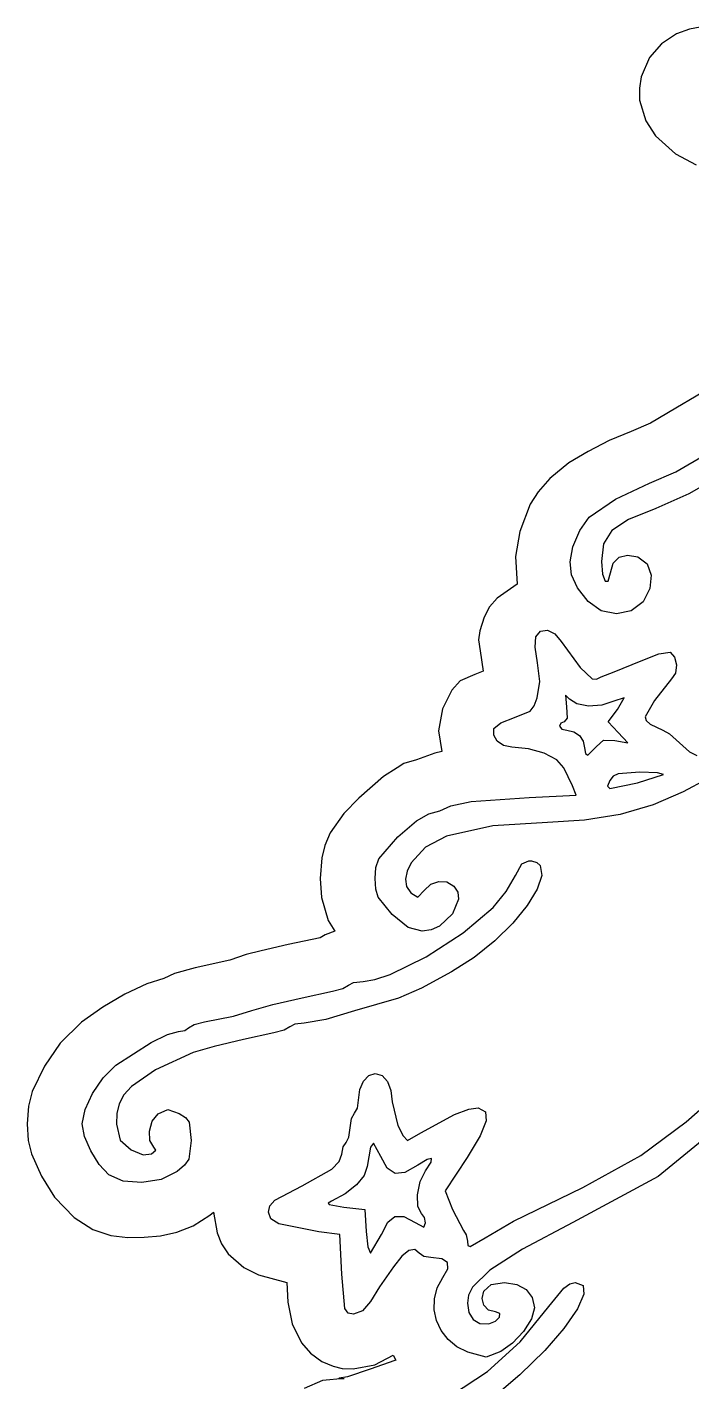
# Model space of a CAD drawing. Extents: x 4 to 144, y 3 to 202.
# Drawn here: x 17.3 to 62.1, y 104.2 to 195.6 of the extents above; entities that cross this region are included whole.
import ezdxf

# ---------------------------------------------------------------- set-up
doc = ezdxf.new("R2010")
doc.units = 0

msp = doc.modelspace()

# ---------------------------------------------------------------- linework, layer by layer
at = {"layer": 'Layer 1'}
for p, q in [((62.674365, 195.563958), (61.948608, 195.423449)), ((61.078045, 195.105347), (60.079483, 194.440676)), ((61.948608, 195.423449), (61.078045, 195.105347)), ((60.079483, 194.440676), (59.25242, 193.509028)), ((59.25242, 193.509028), (58.708483, 192.206241)), ((58.708483, 192.206241), (58.579614, 191.435658)), ((58.579614, 191.435658), (58.590962, 190.642708)), ((58.590962, 190.642708), (59.002529, 189.243912)), ((59.002529, 189.243912), (59.666934, 188.226181)), ((59.666934, 188.226181), (61.020613, 187.011814)), ((61.020613, 187.011814), (62.409781, 186.268264)), ((63.767976, 171.486875), (61.042767, 169.864097)), ((61.042767, 169.864097), (59.328284, 168.849921)), ((58.026517, 168.285417), (56.539519, 167.676806)), ((59.328284, 168.849921), (58.026517, 168.285417)), ((56.539519, 167.676806), (55.12492, 166.944861)), ((55.12492, 166.944861), (53.832026, 166.179067)), ((61.037439, 165.562355), (63.07124, 166.759653)), ((53.832026, 166.179067), (52.549642, 165.119236)), ((59.26124, 164.792917), (61.037439, 165.562355)), ((52.549642, 165.119236), (51.757075, 164.223797)), ((56.962737, 163.72552), (59.26124, 164.792917)), ((62.745646, 164.547465), (61.920769, 164.071997)), ((51.757075, 164.223797), (51.216162, 163.385381)), ((55.195476, 162.508681), (56.962737, 163.72552)), ((61.920769, 164.071997), (59.684573, 163.090764)), ((51.216162, 163.385381), (50.52117, 161.538542)), ((59.684573, 163.090764), (57.834991, 162.346747)), ((54.568046, 161.616027), (55.195476, 162.508681)), ((57.834991, 162.346747), (56.715624, 161.606819)), ((50.52117, 161.538542), (50.223402, 159.853834)), ((54.093045, 160.506667), (54.568046, 161.616027)), ((56.715624, 161.606819), (56.163509, 160.71369)), ((53.907556, 159.503302), (54.093045, 160.506667)), ((56.163509, 160.71369), (56.015684, 159.51007)), ((57.212636, 159.8023), (57.770573, 159.950983)), ((57.770573, 159.950983), (58.46749, 159.82757)), ((50.223402, 159.853834), (50.344781, 157.993125)), ((54.002611, 158.612059), (53.907556, 159.503302)), ((56.015684, 159.51007), (56.09124, 158.664164)), ((56.624226, 158.751597), (56.82131, 159.397259)), ((56.82131, 159.397259), (57.212636, 159.8023)), ((58.46749, 159.82757), (59.094196, 159.354944)), ((59.094196, 159.354944), (59.375328, 158.591814)), ((54.403057, 157.744284), (54.002611, 158.612059)), ((56.09124, 158.664164), (56.26788, 158.193246)), ((56.26788, 158.193246), (56.470556, 158.191123)), ((56.470556, 158.191123), (56.624226, 158.751597)), ((59.375328, 158.591814), (59.292941, 157.688089)), ((50.344781, 157.993125), (48.995703, 157.056262)), ((55.13374, 156.81132), (54.403057, 157.744284)), ((59.292941, 157.688089), (58.829087, 156.793681)), ((48.478011, 156.452841), (48.113462, 155.770625)), ((48.995703, 157.056262), (48.478011, 156.452841)), ((56.011886, 156.190924), (55.13374, 156.81132)), ((58.829087, 156.793681), (58.029721, 156.180924)), ((48.113462, 155.770625), (47.813179, 154.831965)), ((57.033934, 155.980398), (56.011886, 156.190924)), ((58.029721, 156.180924), (57.033934, 155.980398)), ((47.813179, 154.831965), (47.738538, 154.246258)), ((51.551687, 153.74314), (51.588323, 154.447708)), ((51.588323, 154.447708), (51.909288, 154.823445)), ((51.909288, 154.823445), (52.379864, 154.882001)), ((52.379864, 154.882001), (52.884618, 154.644036)), ((52.884618, 154.644036), (53.308115, 154.130208)), ((47.738538, 154.246258), (47.840059, 153.486389)), ((51.711795, 152.68382), (51.551687, 153.74314)), ((53.308115, 154.130208), (54.578115, 152.36632)), ((47.840059, 153.486389), (48.042906, 152.119375)), ((51.875207, 151.431163), (51.711795, 152.68382)), ((56.87117, 152.084097), (58.696795, 152.824931)), ((58.696795, 152.824931), (59.893145, 153.299644)), ((59.893145, 153.299644), (60.645892, 153.398195)), ((60.645892, 153.398195), (60.953055, 153.076527)), ((60.953055, 153.076527), (61.076497, 152.542381)), ((47.478462, 151.907708), (46.49977, 151.470789)), ((48.042906, 152.119375), (47.478462, 151.907708)), ((54.578115, 152.36632), (55.390684, 151.606013)), ((55.680691, 151.577208), (56.006865, 151.73132)), ((56.006865, 151.73132), (56.87117, 152.084097)), ((61.006686, 151.986349), (60.734087, 151.599028)), ((61.076497, 152.542381), (61.006686, 151.986349)), ((45.923761, 150.84624), (45.300059, 149.579375)), ((46.49977, 151.470789), (45.923761, 150.84624)), ((51.694156, 150.329028), (51.875207, 151.431163)), ((55.390684, 151.606013), (55.680691, 151.577208)), ((60.734087, 151.599028), (59.587559, 150.152639)), ((51.482595, 149.777093), (51.694156, 150.329028)), ((53.599156, 150.505417), (53.660892, 149.720486)), ((53.86374, 150.240833), (53.599156, 150.505417)), ((53.599156, 150.505417), (53.599156, 150.505417)), ((54.372023, 149.910477), (53.86374, 150.240833)), ((55.158266, 149.771132), (54.372023, 149.910477)), ((56.844712, 150.099722), (56.042488, 149.831359)), ((57.547505, 150.333712), (56.844712, 150.099722)), ((57.100476, 149.544097), (57.547505, 150.333712)), ((59.587559, 150.152639), (58.97864, 149.047233)), ((45.300059, 149.579375), (45.035753, 148.099952)), ((49.244873, 148.645829), (50.150753, 148.988472)), ((50.150753, 148.988472), (51.212744, 149.420801)), ((51.212744, 149.420801), (51.482595, 149.777093)), ((53.705407, 148.956554), (53.510962, 148.697431)), ((53.660892, 149.720486), (53.705407, 148.956554)), ((56.042488, 149.831359), (55.158266, 149.771132)), ((56.474295, 148.697431), (57.100476, 149.544097)), ((58.97864, 149.047233), (59.036067, 148.783511)), ((45.035753, 148.099952), (45.264781, 146.695417)), ((48.755457, 147.811501), (48.77492, 148.256458)), ((48.77492, 148.256458), (49.244873, 148.645829)), ((53.286388, 148.614529), (53.193462, 148.415208)), ((53.193462, 148.415208), (53.340041, 148.21589)), ((53.510962, 148.697431), (53.286388, 148.614529)), ((53.340041, 148.21589), (53.69617, 148.132986)), ((53.69617, 148.132986), (54.154428, 148.030858)), ((57.144573, 147.991875), (56.474295, 148.697431)), ((59.036067, 148.783511), (59.305337, 148.538681)), ((59.305337, 148.538681), (60.152003, 148.141806)), ((60.152003, 148.141806), (60.619455, 147.886838)), ((48.993026, 147.4087), (48.755457, 147.811501)), ((49.421404, 147.116688), (48.993026, 147.4087)), ((54.154428, 148.030858), (54.542837, 147.789028)), ((54.542837, 147.789028), (54.784666, 147.40062)), ((54.784666, 147.40062), (54.886795, 146.942361)), ((55.680545, 147.030556), (56.155269, 147.473163)), ((56.155269, 147.473163), (56.932906, 147.453889)), ((56.932906, 147.453889), (57.806031, 147.2775)), ((57.806031, 147.2775), (57.144573, 147.991875)), ((60.619455, 147.886838), (61.280892, 147.28632)), ((61.280892, 147.28632), (61.952839, 146.688362)), ((44.779712, 146.589583), (43.54499, 146.130972)), ((45.264781, 146.695417), (44.779712, 146.589583)), ((49.974365, 147.004097), (49.421404, 147.116688)), ((51.108806, 146.889059), (49.974365, 147.004097)), ((52.165871, 146.581205), (51.108806, 146.889059)), ((53.004717, 146.136429), (52.165871, 146.581205)), ((54.886795, 146.942361), (54.946763, 146.566837)), ((54.946763, 146.566837), (55.112854, 146.458062)), ((55.112854, 146.458062), (55.680545, 147.030556)), ((61.952839, 146.688362), (62.445059, 146.439653)), ((42.239712, 145.610625), (41.32249, 145.010903)), ((42.700582, 145.889068), (42.239712, 145.610625)), ((43.54499, 146.130972), (42.700582, 145.889068)), ((53.484503, 145.610625), (53.004717, 146.136429)), ((54.066587, 144.393542), (53.484503, 145.610625)), ((58.608601, 145.310764), (57.148135, 145.204878)), ((59.789249, 145.265793), (58.608601, 145.310764)), ((58.608601, 145.310764), (58.608601, 145.310764)), ((41.32249, 145.010903), (39.664434, 143.564514)), ((54.322351, 143.758542), (54.066587, 144.393542)), ((56.580128, 144.74632), (56.420459, 144.357242)), ((56.80052, 145.032892), (56.580128, 144.74632)), ((56.583958, 144.209265), (58.441031, 144.596389)), ((57.148135, 145.204878), (56.80052, 145.032892)), ((58.441031, 144.596389), (60.196101, 145.160833)), ((60.196101, 145.160833), (59.789249, 145.265793)), ((63.115337, 144.834514), (61.519017, 143.979028)), ((39.664434, 143.564514), (38.641669, 142.519055)), ((47.231589, 143.331003), (51.147351, 143.599792)), ((51.147351, 143.599792), (54.322351, 143.758542)), ((56.420459, 144.357242), (56.583958, 144.209265)), ((61.519017, 143.979028), (59.517615, 143.106286)), ((44.374017, 142.488542), (45.114851, 142.691389)), ((45.114851, 142.691389), (45.862377, 143.045121)), ((45.862377, 143.045121), (47.231589, 143.331003)), ((59.517615, 143.106286), (57.275288, 142.461199)), ((38.641669, 142.519055), (37.732976, 141.209722)), ((42.301448, 140.953958), (43.543571, 142.037599)), ((43.543571, 142.037599), (44.374017, 142.488542)), ((48.706987, 141.679493), (45.573462, 140.998056)), ((52.390892, 141.924097), (48.706987, 141.679493)), ((54.872794, 142.061294), (52.390892, 141.924097)), ((57.275288, 142.461199), (54.872794, 142.061294)), ((37.732976, 141.209722), (37.3791, 140.368737)), ((41.010204, 139.458308), (42.301448, 140.953958)), ((45.573462, 140.998056), (44.164738, 140.251757)), ((37.3791, 140.368737), (37.173191, 139.529016)), ((44.164738, 140.251757), (43.191596, 139.201261)), ((37.173191, 139.529016), (37.053878, 138.131736)), ((40.81595, 138.873874), (41.010204, 139.458308)), ((43.191596, 139.201261), (42.916313, 138.638026)), ((50.221309, 138.343403), (50.645499, 139.118355)), ((50.645499, 139.118355), (51.120892, 139.34)), ((51.120892, 139.34), (51.297281, 139.331181)), ((51.120892, 139.34), (51.120892, 139.34)), ((51.297281, 139.331181), (51.660695, 139.218077)), ((51.660695, 139.218077), (51.895246, 139.008253)), ((51.895246, 139.008253), (52.008252, 138.340854)), ((37.053878, 138.131736), (37.139046, 136.844711)), ((40.775684, 138.131736), (40.81595, 138.873874)), ((40.81323, 137.417609), (40.775684, 138.131736)), ((42.916313, 138.638026), (42.80746, 138.090047)), ((42.80746, 138.090047), (42.884214, 137.587759)), ((49.599006, 137.264949), (50.221309, 138.343403)), ((52.008252, 138.340854), (51.697285, 137.413801)), ((40.969881, 136.871155), (40.81323, 137.417609)), ((42.884214, 137.587759), (43.165753, 137.161597)), ((43.165753, 137.161597), (43.635731, 136.867468)), ((43.635731, 136.867468), (44.074156, 137.337986)), ((44.074156, 137.337986), (44.509202, 137.750354)), ((44.509202, 137.750354), (45.048797, 137.94465)), ((45.048797, 137.94465), (45.601574, 137.908375)), ((45.601574, 137.908375), (46.07617, 137.629028)), ((46.07617, 137.629028), (46.330566, 137.21964)), ((46.330566, 137.21964), (46.383329, 136.744164)), ((48.730823, 136.182639), (49.599006, 137.264949)), ((51.697285, 137.413801), (51.023334, 136.31191)), ((37.139046, 136.844711), (37.591865, 135.309514)), ((41.904573, 135.715208), (40.969881, 136.871155)), ((46.383329, 136.744164), (45.988772, 135.743727)), ((46.703803, 134.462348), (48.730823, 136.182639)), ((51.023334, 136.31191), (50.047385, 135.119997)), ((37.591865, 135.309514), (38.050476, 134.58632)), ((42.982632, 134.833525), (41.904573, 135.715208)), ((45.988772, 135.743727), (45.102133, 134.925263)), ((37.397837, 134.348195), (37.053878, 134.145347)), ((38.050476, 134.58632), (37.397837, 134.348195)), ((43.933045, 134.58632), (42.982632, 134.833525)), ((44.539793, 134.677254), (43.933045, 134.58632)), ((44.203924, 132.854081), (46.703803, 134.462348)), ((45.102133, 134.925263), (44.539793, 134.677254)), ((50.047385, 135.119997), (48.830425, 133.922879)), ((34.893115, 133.677917), (33.085128, 133.254583)), ((37.053878, 134.145347), (34.893115, 133.677917)), ((48.830425, 133.922879), (47.433441, 132.805372)), ((30.977284, 132.628403), (28.640131, 132.108056)), ((32.06338, 133.015636), (30.977284, 132.628403)), ((33.085128, 133.254583), (32.06338, 133.015636)), ((41.771453, 131.664346), (44.203924, 132.854081)), ((47.433441, 132.805372), (45.91742, 131.852292)), ((27.237839, 131.737639), (26.505825, 131.393681)), ((28.640131, 132.108056), (27.237839, 131.737639)), ((40.749328, 131.322212), (41.771453, 131.664346)), ((45.91742, 131.852292), (43.880128, 130.732222)), ((25.359298, 131.040903), (23.88645, 130.335347)), ((26.505825, 131.393681), (25.359298, 131.040903)), ((37.882906, 130.547014), (38.578608, 130.725006)), ((38.578608, 130.725006), (38.958878, 130.943889)), ((38.958878, 130.943889), (39.3123, 131.123549)), ((39.3123, 131.123549), (39.946656, 131.199653)), ((39.946656, 131.199653), (40.749328, 131.322212)), ((43.880128, 130.732222), (42.346154, 130.060903)), ((23.88645, 130.335347), (22.405966, 129.465717)), ((33.86124, 129.638611), (35.836795, 130.097222)), ((35.836795, 130.097222), (37.882906, 130.547014)), ((42.346154, 130.060903), (39.364573, 129.215278)), ((22.405966, 129.465717), (20.967214, 128.447986)), ((31.207093, 128.844691), (32.450128, 129.224097)), ((32.450128, 129.224097), (33.86124, 129.638611)), ((39.364573, 129.215278), (37.441934, 128.624375)), ((20.967214, 128.447986), (19.525179, 127.040041)), ((27.925297, 127.884681), (28.190339, 128.059931)), ((28.190339, 128.059931), (28.57061, 128.283172)), ((28.57061, 128.283172), (29.266312, 128.465625)), ((29.266312, 128.465625), (31.207093, 128.844691)), ((35.007767, 128.121667), (34.627497, 127.902783)), ((35.356386, 128.301325), (35.007767, 128.121667)), ((35.977906, 128.377431), (35.356386, 128.301325)), ((37.441934, 128.624375), (35.977906, 128.377431)), ((19.525179, 127.040041), (18.462492, 125.475833)), ((23.269089, 125.53757), (25.667316, 127.083112)), ((25.667316, 127.083112), (26.767021, 127.61039)), ((26.767021, 127.61039), (27.502423, 127.812986)), ((27.502423, 127.812986), (27.925297, 127.884681)), ((31.885684, 127.275), (29.910131, 126.816389)), ((33.931795, 127.724792), (31.885684, 127.275)), ((34.627497, 127.902783), (33.931795, 127.724792)), ((28.49902, 126.410695), (25.95131, 125.231966)), ((29.910131, 126.816389), (28.49902, 126.410695)), ((18.462492, 125.475833), (17.6479, 123.773297)), ((22.423585, 124.693444), (23.269089, 125.53757)), ((25.95131, 125.231966), (24.331516, 124.117141)), ((21.705406, 123.645014), (22.423585, 124.693444)), ((39.734077, 123.898774), (39.973621, 124.469898)), ((39.973621, 124.469898), (40.331975, 124.851663)), ((40.331975, 124.851663), (40.775684, 124.990764)), ((40.775684, 124.990764), (41.22968, 124.84859)), ((41.22968, 124.84859), (41.58689, 124.452151)), ((41.58689, 124.452151), (41.82072, 123.846563)), ((61.729437, 121.724516), (65.012019, 124.631707)), ((17.6479, 123.773297), (17.393037, 122.773088)), ((21.206829, 122.555084), (21.705406, 123.645014)), ((23.827021, 123.543819), (23.503426, 122.938625)), ((24.331516, 124.117141), (23.827021, 123.543819)), ((39.646795, 123.191597), (39.734077, 123.898774)), ((41.82072, 123.846563), (41.904573, 123.076945)), ((17.393037, 122.773088), (17.298325, 121.586458)), ((21.020131, 121.586458), (21.206829, 122.555084)), ((23.503426, 122.938625), (23.343703, 122.285608)), ((26.135409, 122.274375), (26.775328, 122.55745)), ((26.775328, 122.55745), (27.54652, 122.283195)), ((39.364573, 122.309653), (39.563892, 122.640687)), ((39.563892, 122.640687), (39.646795, 123.191597)), ((41.904573, 123.076945), (42.303662, 121.482449)), ((46.103319, 122.221476), (47.084874, 122.589792)), ((47.084874, 122.589792), (47.716587, 122.68007)), ((47.716587, 122.68007), (48.208147, 122.398595)), ((17.298325, 121.586458), (17.379699, 120.473505)), ((21.177823, 120.73923), (21.020131, 121.586458)), ((23.343703, 122.285608), (23.330825, 121.56882)), ((23.330825, 121.56882), (23.565717, 120.485335)), ((25.540385, 121.105804), (25.736433, 121.777098)), ((25.736433, 121.777098), (26.135409, 122.274375)), ((27.54652, 122.283195), (27.976777, 122.018462)), ((27.976777, 122.018462), (28.221972, 121.705568)), ((28.221972, 121.705568), (28.357909, 120.475208)), ((39.082351, 121.321875), (39.165253, 121.947542)), ((39.165253, 121.947542), (39.364573, 122.309653)), ((43.836031, 120.977917), (46.103319, 122.221476)), ((48.256642, 121.78586), (47.847696, 120.780178)), ((48.208147, 122.398595), (48.256642, 121.78586)), ((58.679156, 119.443333), (61.729437, 121.724516)), ((21.589103, 119.762525), (21.177823, 120.73923)), ((25.571293, 120.456555), (25.540385, 121.105804)), ((38.800128, 120.334097), (38.999448, 120.696206)), ((38.999448, 120.696206), (39.082351, 121.321875)), ((42.303662, 121.482449), (42.643762, 120.77162)), ((42.643762, 120.77162), (42.936448, 120.475208)), ((42.936448, 120.475208), (43.836031, 120.977917)), ((47.847696, 120.780178), (46.966934, 119.319861)), ((63.296715, 120.865775), (59.852142, 118.041042)), ((17.379699, 120.473505), (17.596902, 119.57258)), ((22.16128, 118.83789), (21.589103, 119.762525)), ((23.565717, 120.485335), (24.318603, 119.831389)), ((24.318603, 119.831389), (25.120932, 119.491948)), ((25.853187, 120.025417), (25.571293, 120.456555)), ((25.694437, 119.566806), (25.975097, 119.813015)), ((25.975097, 119.813015), (25.853187, 120.025417)), ((28.357909, 120.475208), (28.202961, 119.196478)), ((38.509087, 119.540347), (38.59712, 120.02878)), ((38.59712, 120.02878), (38.800128, 120.334097)), ((40.458184, 120.025417), (40.228878, 118.720139)), ((40.652212, 120.29), (40.458184, 120.025417)), ((41.146101, 119.390417), (40.652212, 120.29)), ((40.652212, 120.29), (40.652212, 120.29)), ((17.596902, 119.57258), (18.277284, 118.0675)), ((22.801659, 118.146875), (22.16128, 118.83789)), ((25.120932, 119.491948), (25.694437, 119.566806)), ((28.202961, 119.196478), (27.918183, 118.793689)), ((37.835449, 118.53511), (38.338998, 119.056067)), ((38.338998, 119.056067), (38.509087, 119.540347)), ((41.581075, 118.591721), (41.146101, 119.390417)), ((43.633184, 118.808333), (42.768553, 118.313406)), ((44.259781, 119.195318), (43.633184, 118.808333)), ((44.162351, 118.429097), (44.542017, 118.994389)), ((44.56861, 119.253566), (44.259781, 119.195318)), ((44.542017, 118.994389), (44.56861, 119.253566)), ((46.966934, 119.319861), (45.494087, 117.079722)), ((54.770938, 117.289958), (58.679156, 119.443333)), ((18.277284, 118.0675), (19.134173, 116.640823)), ((23.774741, 117.723418), (22.801659, 118.146875)), ((27.414228, 118.367361), (26.339473, 117.846072)), ((27.918183, 118.793689), (27.414228, 118.367361)), ((35.836795, 117.397222), (37.835449, 118.53511)), ((40.030082, 118.113812), (39.512078, 117.471496)), ((40.228878, 118.720139), (40.030082, 118.113812)), ((42.103204, 118.236959), (41.581075, 118.591721)), ((42.768553, 118.313406), (42.103204, 118.236959)), ((43.796925, 117.699387), (44.162351, 118.429097)), ((59.852142, 118.041042), (54.101865, 114.936597)), ((25.040161, 117.627287), (23.774741, 117.723418)), ((26.339473, 117.846072), (25.040161, 117.627287)), ((33.9955, 116.431709), (35.836795, 117.397222)), ((39.512078, 117.471496), (38.748342, 116.864804)), ((43.612546, 116.811911), (43.796925, 117.699387)), ((45.494087, 117.079722), (45.979156, 115.818542)), ((50.089017, 115.015972), (54.770938, 117.289958)), ((19.134173, 116.640823), (20.473325, 115.262917)), ((33.579017, 115.633333), (33.664643, 116.055355)), ((33.664643, 116.055355), (33.9955, 116.431709)), ((37.812351, 116.365347), (37.602541, 116.241577)), ((37.602541, 116.241577), (37.655149, 116.14253)), ((37.655149, 116.14253), (38.659017, 115.968472)), ((38.748342, 116.864804), (37.812351, 116.365347)), ((43.632514, 116.009834), (43.612546, 116.811911)), ((20.473325, 115.262917), (21.735114, 114.463371)), ((28.501562, 114.720005), (29.627909, 115.430486)), ((29.627909, 115.430486), (29.857215, 115.624514)), ((29.857215, 115.624514), (30.10218, 114.242344)), ((33.728202, 115.182187), (33.579017, 115.633333)), ((34.259065, 114.844049), (33.728202, 115.182187)), ((38.659017, 115.968472), (40.070128, 115.818542)), ((40.070128, 115.818542), (40.149503, 114.336875)), ((41.615766, 114.950155), (42.09784, 115.344476)), ((42.09784, 115.344476), (42.692742, 115.332009)), ((42.692742, 115.332009), (43.465615, 114.936597)), ((43.880128, 115.53632), (43.632514, 116.009834)), ((44.079448, 115.282236), (43.880128, 115.53632)), ((44.162351, 114.918958), (44.079448, 115.282236)), ((45.979156, 115.818542), (46.71999, 114.389792)), ((21.735114, 114.463371), (22.932787, 114.056984)), ((26.289478, 114.039949), (27.390754, 114.278222)), ((27.390754, 114.278222), (28.501562, 114.720005)), ((30.10218, 114.242344), (30.412547, 113.502181)), ((36.965684, 114.310417), (34.259065, 114.844049)), ((38.376795, 114.125208), (36.965684, 114.310417)), ((40.149503, 114.336875), (40.273796, 113.290447)), ((41.181378, 114.125208), (41.615766, 114.950155)), ((43.465615, 114.936597), (44.047355, 114.627544)), ((44.047355, 114.627544), (44.162351, 114.918958)), ((46.71999, 114.389792), (46.905905, 114.110831)), ((48.184017, 113.904722), (50.089017, 115.015972)), ((54.101865, 114.936597), (50.697521, 113.134232)), ((22.932787, 114.056984), (24.08033, 113.922834)), ((24.08033, 113.922834), (25.191728, 113.94)), ((25.191728, 113.94), (26.289478, 114.039949)), ((30.412547, 113.502181), (30.853812, 112.82875)), ((38.517906, 111.444097), (38.376795, 114.125208)), ((40.449365, 112.855208), (41.181378, 114.125208)), ((46.905905, 114.110831), (46.984573, 113.666597)), ((46.984573, 113.666597), (47.014793, 113.378481)), ((47.014793, 113.378481), (47.165114, 113.31049)), ((47.165114, 113.31049), (48.184017, 113.904722)), ((30.853812, 112.82875), (31.903872, 111.893047)), ((40.273796, 113.290447), (40.449365, 112.855208)), ((42.567386, 112.655959), (42.010406, 111.937986)), ((43.042461, 113.048592), (42.567386, 112.655959)), ((43.433661, 113.115228), (43.042461, 113.048592)), ((43.739017, 112.855208), (43.433661, 113.115228)), ((44.039924, 112.65237), (43.739017, 112.855208)), ((44.523948, 112.564167), (44.039924, 112.65237)), ((45.258916, 112.481086), (44.523948, 112.564167)), ((45.633363, 112.236582), (45.258916, 112.481086)), ((50.697521, 113.134232), (48.505649, 111.72671)), ((31.903872, 111.893047), (32.891101, 111.4)), ((42.010406, 111.937986), (41.057906, 110.597431)), ((45.326517, 111.214792), (45.653745, 111.818526)), ((45.653745, 111.818526), (45.633363, 112.236582)), ((48.505649, 111.72671), (47.332561, 110.565937)), ((32.891101, 111.4), (34.81374, 110.888472)), ((34.81374, 110.888472), (34.86832, 109.550383)), ((38.730624, 109.138578), (38.517906, 111.444097)), ((41.057906, 110.597431), (40.440545, 109.609653)), ((44.948265, 110.519489), (45.326517, 111.214792)), ((48.095823, 110.29757), (48.580209, 110.750619)), ((48.580209, 110.750619), (49.489295, 110.879653)), ((49.489295, 110.879653), (50.318478, 110.759355)), ((50.318478, 110.759355), (50.952481, 110.417751)), ((53.489692, 110.510014), (53.885382, 110.791199)), ((53.885382, 110.791199), (54.242976, 110.879653)), ((54.242976, 110.879653), (54.782722, 110.68065)), ((54.242976, 110.879653), (54.242976, 110.879653)), ((54.782722, 110.68065), (54.835554, 110.090277)), ((44.743886, 109.044623), (44.757216, 109.786658)), ((44.757216, 109.786658), (44.948265, 110.519489)), ((47.067535, 110.031802), (46.984573, 109.50382)), ((47.332561, 110.565937), (47.067535, 110.031802)), ((47.96743, 109.802009), (48.095823, 110.29757)), ((48.082455, 109.353872), (47.96743, 109.802009)), ((50.952481, 110.417751), (51.357599, 109.883764)), ((51.357599, 109.883764), (51.500128, 109.18632)), ((52.479087, 109.274514), (53.489692, 110.510014)), ((54.835554, 110.090277), (54.404684, 109.118481)), ((34.86832, 109.550383), (35.157698, 108.092708)), ((38.942365, 108.820048), (38.730624, 109.138578)), ((39.311656, 108.762986), (38.942365, 108.820048)), ((39.919881, 108.976511), (39.311656, 108.762986)), ((40.440545, 109.609653), (39.919881, 108.976511)), ((44.898789, 108.321707), (44.743886, 109.044623)), ((46.984573, 109.50382), (47.087232, 108.859211)), ((47.087232, 108.859211), (47.378129, 108.392633)), ((48.398192, 109.029216), (48.082455, 109.353872)), ((48.871934, 108.904097), (48.398192, 109.029216)), ((49.172514, 108.793199), (48.871934, 108.904097)), ((49.152389, 108.541488), (49.172514, 108.793199)), ((50.540831, 106.884839), (52.479087, 109.274514)), ((51.500128, 109.18632), (51.294369, 108.44516)), ((54.404684, 109.118481), (53.493323, 107.775208)), ((35.157698, 108.092708), (35.807177, 106.812699)), ((45.21244, 107.646235), (44.898789, 108.321707)), ((47.378129, 108.392633), (47.831639, 108.131076)), ((47.831639, 108.131076), (48.422142, 108.101528)), ((48.422142, 108.101528), (48.879589, 108.27044)), ((48.879589, 108.27044), (49.152389, 108.541488)), ((51.294369, 108.44516), (50.762552, 107.593842)), ((45.675355, 107.046528), (45.21244, 107.646235)), ((46.278047, 106.550912), (45.675355, 107.046528)), ((50.762552, 107.593842), (50.032875, 106.79793)), ((53.493323, 107.775208), (52.197749, 106.290695)), ((35.807177, 106.812699), (36.396304, 106.129512)), ((36.396304, 106.129512), (37.159712, 105.570347)), ((47.011031, 106.187708), (46.278047, 106.550912)), ((48.23947, 105.850544), (47.011031, 106.187708)), ((49.233531, 106.222986), (48.23947, 105.850544)), ((48.342258, 104.878023), (50.540831, 106.884839)), ((50.032875, 106.79793), (49.233531, 106.222986)), ((52.197749, 106.290695), (50.510253, 104.650159)), ((37.159712, 105.570347), (37.933034, 105.23364)), ((37.933034, 105.23364), (38.548974, 105.089518)), ((38.548974, 105.089518), (39.285198, 105.067639)), ((39.285198, 105.067639), (40.744044, 105.326725)), ((42.089781, 105.623264), (40.422906, 105.032361)), ((40.744044, 105.326725), (41.983948, 105.984861)), ((41.983948, 105.984861), (42.169156, 105.658542)), ((42.169156, 105.658542), (42.089781, 105.623264)), ((37.207624, 104.272983), (35.986726, 103.735903)), ((38.676656, 104.415), (37.207624, 104.272983)), ((38.33173, 104.427899), (38.314801, 104.416256)), ((38.314801, 104.416256), (38.676656, 104.415)), ((38.905962, 104.529653), (38.33173, 104.427899)), ((40.422906, 105.032361), (38.905962, 104.529653)), ((45.921249, 103.283515), (48.342258, 104.878023)), ((50.510253, 104.650159), (48.806166, 103.196314))]:
    msp.add_line(p, q, dxfattribs=at)

doc.saveas('drawing.dxf')
